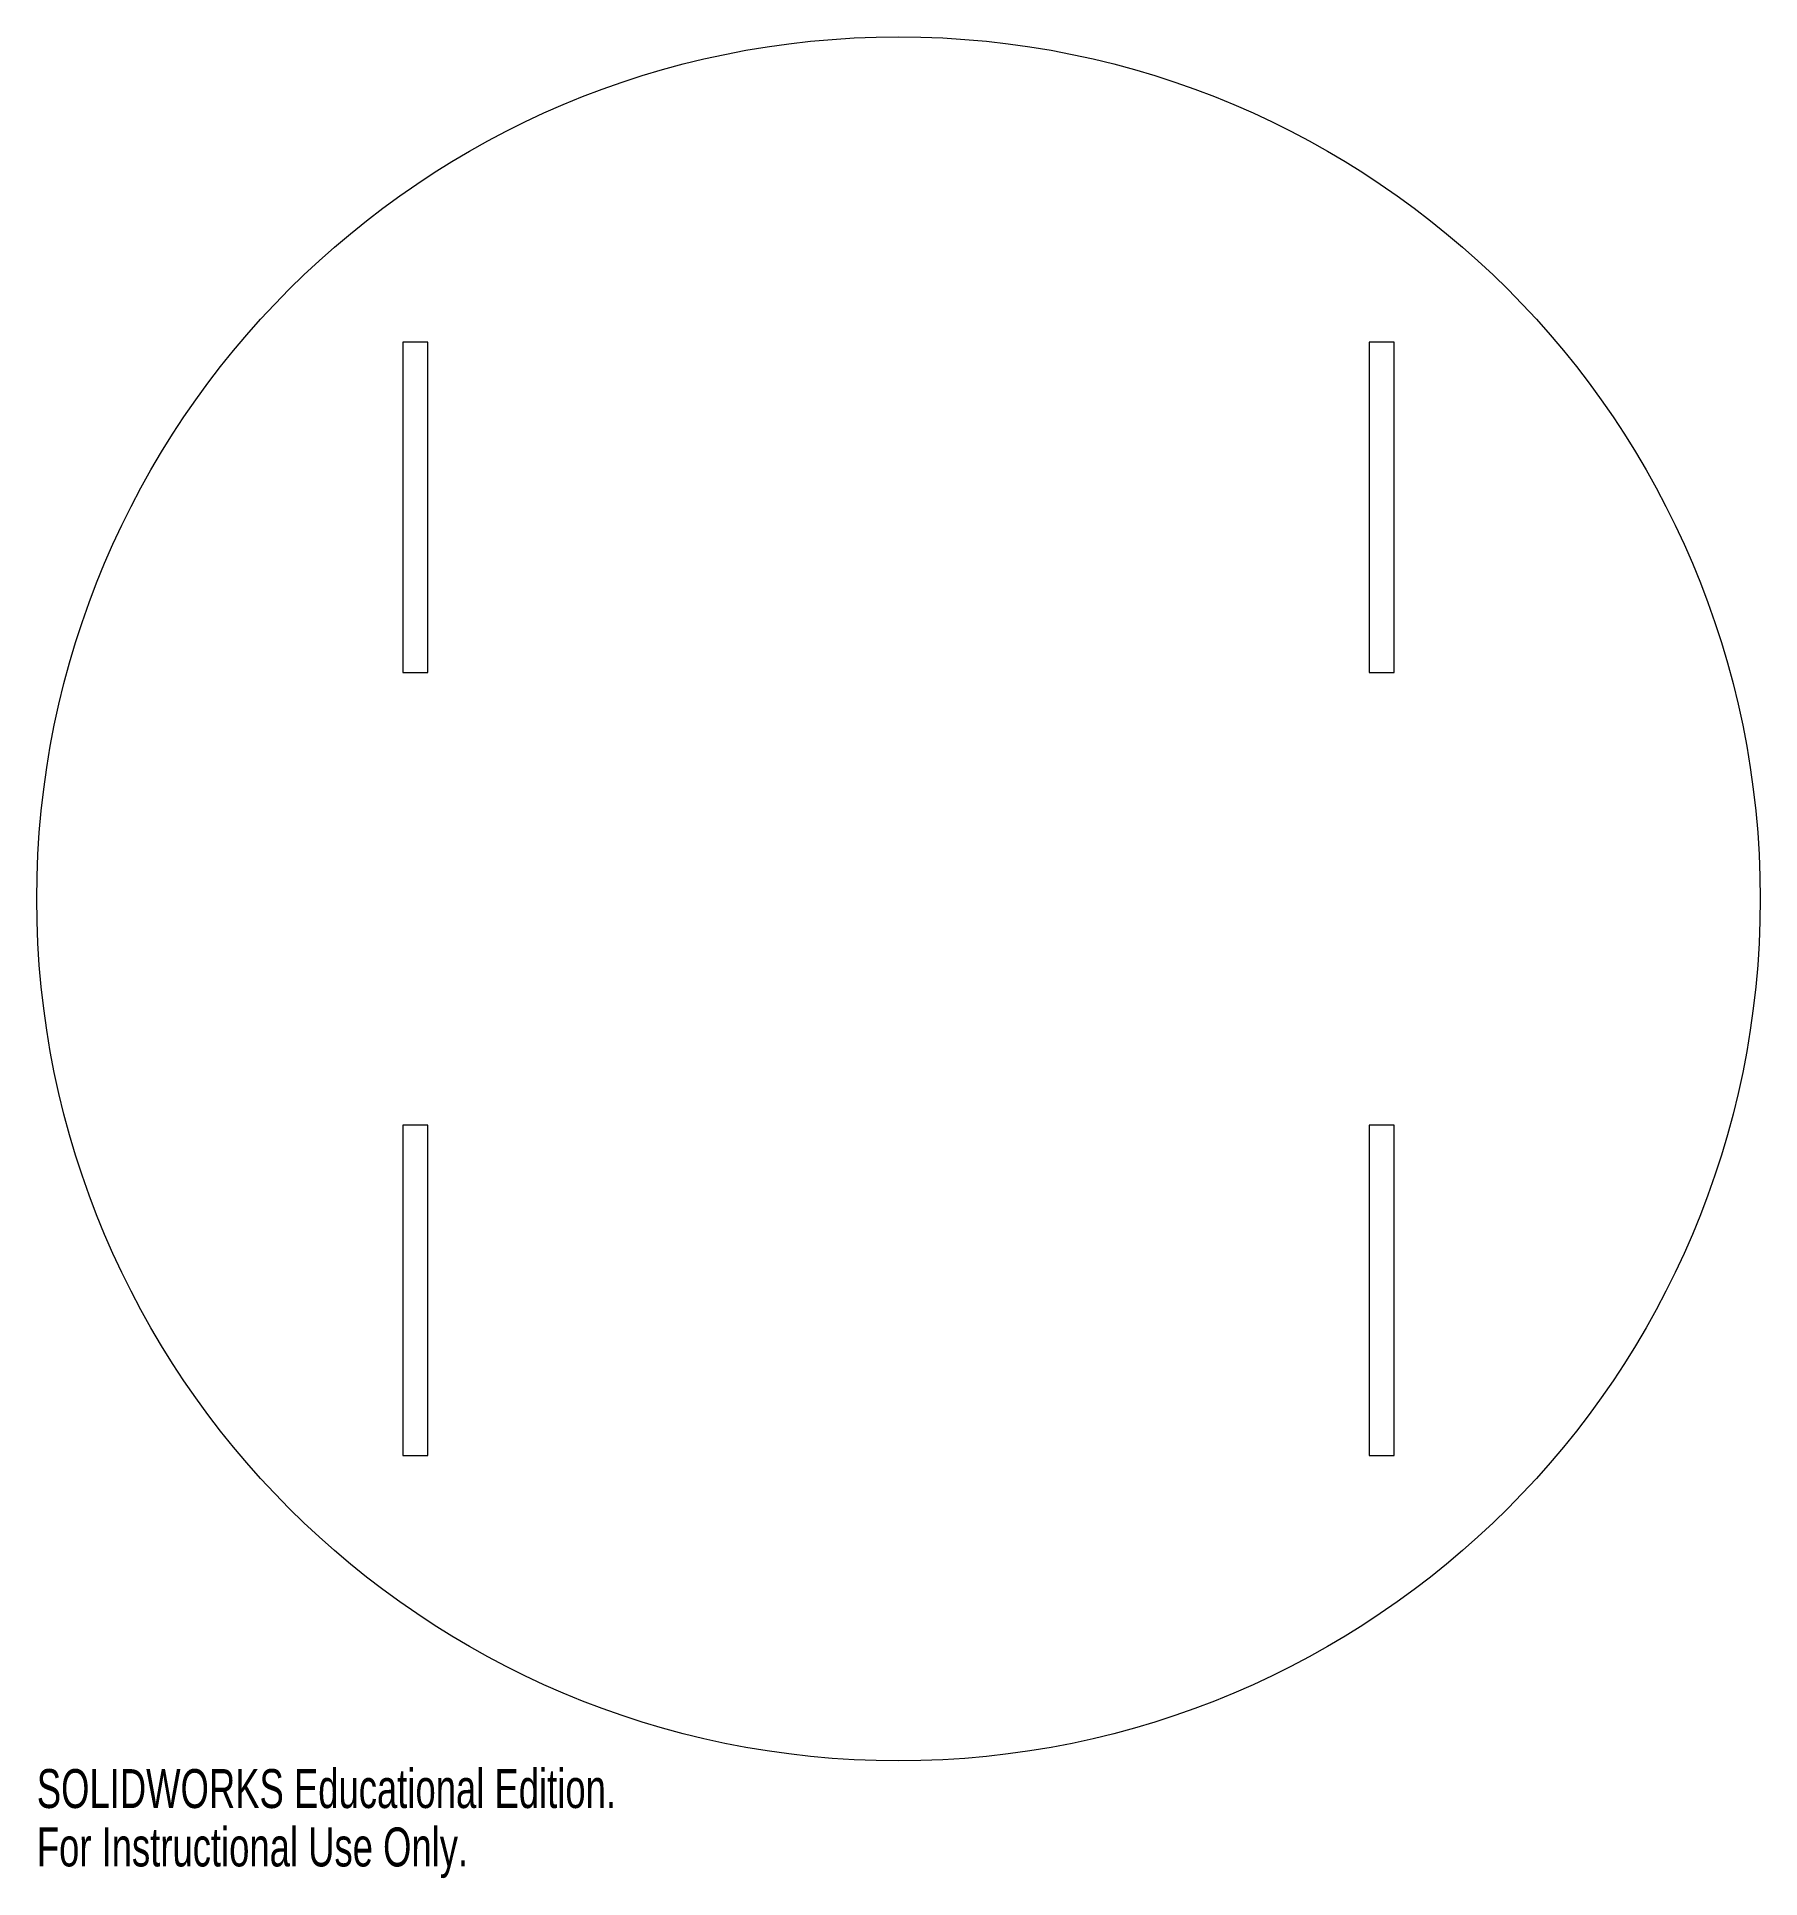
# Model space of a CAD drawing. Header units: millimetres. Extents: x -10.7 to 10.7, y -12.2 to 10.7.
import ezdxf

# ---------------------------------------------------------------- set-up
doc = ezdxf.new("R2010")
doc.units = ezdxf.units.MM
doc.styles.add('SLDTEXTSTYLE0', font='TXT', dxfattribs={"width": 0.7})

msp = doc.modelspace()

# ---------------------------------------------------------------- linework, layer by layer
at = {"color": 7, "linetype": 'Continuous', "lineweight": 15}
for p, q in [((-6.155, 6.909), (-6.155, 2.809)), ((-5.845, 6.909), (-6.155, 6.909)), ((-5.845, 2.809), (-5.845, 6.909)), ((5.845, 6.909), (5.845, 2.809)), ((6.155, 6.909), (5.845, 6.909)), ((6.155, 2.809), (6.155, 6.909)), ((-6.155, 2.809), (-5.845, 2.809)), ((5.845, 2.809), (6.155, 2.809)), ((-6.155, -2.809), (-6.155, -6.909)), ((-5.845, -2.809), (-6.155, -2.809)), ((-5.845, -6.909), (-5.845, -2.809)), ((5.845, -2.809), (5.845, -6.909)), ((6.155, -2.809), (5.845, -2.809)), ((6.155, -6.909), (6.155, -2.809)), ((-6.155, -6.909), (-5.845, -6.909)), ((5.845, -6.909), (6.155, -6.909))]:
    msp.add_line(p, q, dxfattribs=at)
msp.add_circle((0, 0), 10.7, dxfattribs=at)

# ---------------------------------------------------------------- texts
at = {"color": 7, "linetype": 'Continuous', "char_height": 0.48336, "attachment_point": 1, "style": 'SLDTEXTSTYLE0'}
for s, insert in [('SOLIDWORKS Educational Edition.', (-10.7, -10.802)), ('For Instructional Use Only.', (-10.7, -11.527))]:
    msp.add_mtext(s, dxfattribs=dict(at, insert=insert))

doc.saveas('drawing.dxf')
